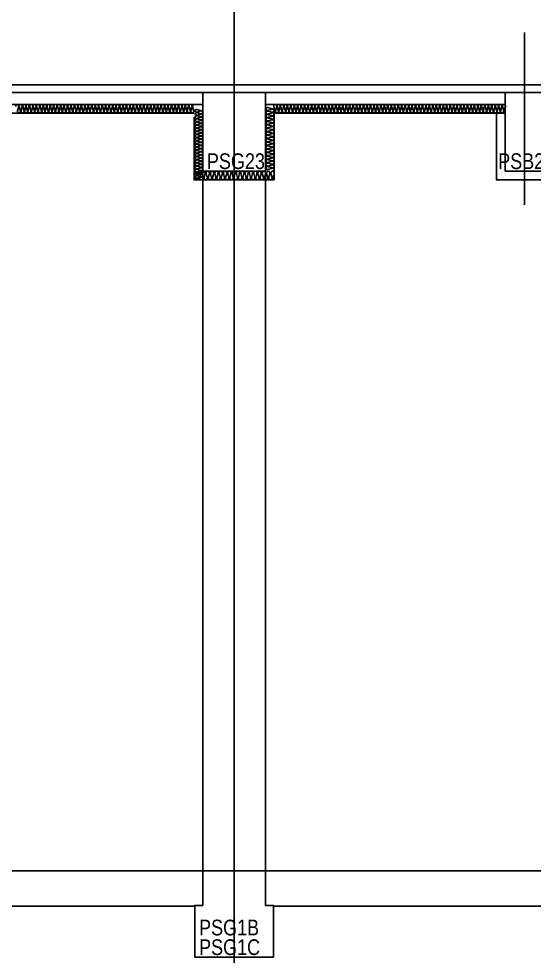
# Model space of a CAD drawing. Header units: millimetres. Extents: x 4754612 to 5801174, y 2368242 to 2777223.
# Drawn here: x 4913973 to 4920538, y 2450156 to 2462084 of the extents above; entities that cross this region are included whole.
import ezdxf
from ezdxf.enums import TextEntityAlignment as Align

# ---------------------------------------------------------------- set-up
doc = ezdxf.new("R2010")
doc.units = ezdxf.units.MM
doc.header["$LTSCALE"] = 1000
doc.linetypes.add('CEN', pattern=[6.2, 6, -0.1, 0, -0.1])
doc.layers.get('DEFPOINTS').update_dxf_attribs({"color": 151})
for name, color, linetype in [('A-ELE-8', 8, 'Continuous'), ('A-중심선', 10, 'CEN'), ('CON', 2, 'Continuous'), ('ELE-06', 6, 'Continuous'), ('FIN-1', 9, 'Continuous'), ('INS', 251, 'Continuous')]:
    doc.layers.add(name, color=color, linetype=linetype)
doc.layers.add('Guide-line', color=151, linetype='Continuous', plot=False)
doc.styles.add('A.NARROW', font='ARIALN.TTF')

# ---------------------------------------------------------------- blocks, each defined once
blk = doc.blocks.new('zw$CF19')
at = {"layer": 'CON'}
blk.add_lwpolyline([(-500, -1100), (-500, -440), (-400, -440), (-400, 0), (400, 0), (400, -440), (500, -440), (500, -1100)], close=True, dxfattribs=at)
at = {"layer": 'DEFPOINTS', "style": 'A.NARROW'}
for s, p in [('PSG1B', (-446, -722, 0)), ('PSG1C', (-446, -972, 0))]:
    blk.add_text(s, height=200, dxfattribs=at).set_placement(p, align=Align.MIDDLE_LEFT)
blk = doc.blocks.new('A$C64525923')
at = {"layer": 'CON'}
blk.add_lwpolyline([(-400, -1000), (400, -1000), (400, 0), (-400, 0)], close=True, dxfattribs=at)
at = {"layer": 'DEFPOINTS', "style": 'A.NARROW'}
blk.add_text('PSG23', height=200, dxfattribs=at).set_placement((-346, -872, 0), align=Align.MIDDLE_LEFT)
blk = doc.blocks.new('A$C2BC01D8E')
at = {"layer": 'CON'}
blk.add_lwpolyline([(-250, -1000), (250, -1000), (250, 0), (-250, 0)], close=True, dxfattribs=at)
at = {"layer": 'DEFPOINTS', "style": 'A.NARROW'}
blk.add_text('PSB21', height=200, dxfattribs=at).set_placement((-337, -872, 0), align=Align.MIDDLE_LEFT)

msp = doc.modelspace()

# ---------------------------------------------------------------- linework, layer by layer
at = {"layer": 'A-ELE-8'}
for p, q in [((4916315.782, 2460133.44), (4916315.782, 2451243.44)), ((4917115.782, 2460133.44), (4917115.782, 2451243.44))]:
    msp.add_line(p, q, dxfattribs=at)
at = {"layer": 'A-중심선', "ltscale": 5}
for p, q in [((4916715.782, 2403989.231), (4916715.782, 2488921.61)), ((4863973.343, 2461243.44), (5174125.782, 2461243.44)), ((4863973.343, 2451243.44), (5174125.782, 2451243.44))]:
    msp.add_line(p, q, dxfattribs=at)
at = {"layer": 'CON'}
for p, q in [((4906115.782, 2461143.44), (4949465.782, 2461143.44)), ((4913265.782, 2460993.44), (4916315.782, 2460993.44)), ((4917115.782, 2460993.44), (4920165.782, 2460993.44)), ((4905615.782, 2451243.44), (5059815.782, 2451243.44)), ((4906215.782, 2450793.44), (4916215.782, 2450793.44)), ((4917215.782, 2450793.44), (4927215.782, 2450793.44))]:
    msp.add_line(p, q, dxfattribs=at)
at = {"layer": 'ELE-06'}
msp.add_line((4928115.782, 2461243.44), (4905715.782, 2461243.44), dxfattribs=at)
at = {"layer": 'FIN-1'}
msp.add_line((4905715.782, 2461243.44), (4928015.782, 2461243.44), dxfattribs=at)
at = {"layer": 'Guide-line'}
msp.add_line((4920415.782, 2459714.395), (4920415.782, 2461908.679), dxfattribs=at)
at = {"layer": 'INS'}
msp.add_line((4913265.782, 2460883.44), (4916205.782, 2460883.44), dxfattribs=at)
for points in [[(4913936.076, 2460968.14, -1.34), (4913974.576, 2460968.14), (4913958.139, 2460913.352, 1.34), (4913996.639, 2460913.352), (4913980.202, 2460968.14), (4913980.202, 2460968.14, -1.34), (4914018.702, 2460968.14), (4914002.265, 2460913.352, 1.34), (4914040.765, 2460913.352), (4914024.328, 2460968.14), (4914024.328, 2460968.14, -1.34), (4914062.828, 2460968.14), (4914046.391, 2460913.352, 1.34), (4914084.891, 2460913.352), (4914068.454, 2460968.14), (4914068.454, 2460968.14, -1.34), (4914106.954, 2460968.14), (4914090.517, 2460913.352, 1.34), (4914129.017, 2460913.352), (4914112.58, 2460968.14), (4914112.58, 2460968.14, -1.34), (4914151.08, 2460968.14), (4914134.643, 2460913.352, 1.34), (4914173.143, 2460913.352), (4914156.706, 2460968.14), (4914156.706, 2460968.14, -1.34), (4914195.206, 2460968.14), (4914178.769, 2460913.352, 1.34), (4914217.269, 2460913.352), (4914200.832, 2460968.14), (4914200.832, 2460968.14, -1.34), (4914239.332, 2460968.14), (4914222.895, 2460913.352, 1.34), (4914261.395, 2460913.352), (4914244.958, 2460968.14), (4914244.958, 2460968.14, -1.34), (4914283.458, 2460968.14), (4914267.021, 2460913.352, 1.34), (4914305.521, 2460913.352), (4914289.084, 2460968.14), (4914289.084, 2460968.14, -1.34), (4914327.584, 2460968.14), (4914311.147, 2460913.352, 1.34), (4914349.647, 2460913.352), (4914333.21, 2460968.14), (4914333.21, 2460968.14, -1.34), (4914371.71, 2460968.14), (4914355.273, 2460913.352, 1.34), (4914393.773, 2460913.352), (4914377.336, 2460968.14), (4914377.336, 2460968.14, -1.34), (4914415.836, 2460968.14), (4914399.399, 2460913.352, 1.34), (4914437.899, 2460913.352), (4914421.462, 2460968.14), (4914421.462, 2460968.14, -1.34), (4914459.962, 2460968.14), (4914443.525, 2460913.352, 1.34), (4914482.025, 2460913.352), (4914465.588, 2460968.14), (4914465.588, 2460968.14, -1.34), (4914504.088, 2460968.14), (4914487.651, 2460913.352, 1.34), (4914526.151, 2460913.352), (4914509.714, 2460968.14), (4914509.714, 2460968.14, -1.34), (4914548.214, 2460968.14), (4914531.777, 2460913.352, 1.34), (4914570.277, 2460913.352), (4914553.84, 2460968.14), (4914553.84, 2460968.14, -1.34), (4914592.34, 2460968.14), (4914575.903, 2460913.352, 1.34), (4914614.403, 2460913.352), (4914597.966, 2460968.14), (4914597.966, 2460968.14, -1.34), (4914636.466, 2460968.14), (4914620.029, 2460913.352, 1.34), (4914658.529, 2460913.352), (4914642.092, 2460968.14), (4914642.092, 2460968.14, -1.34), (4914680.592, 2460968.14), (4914664.155, 2460913.352, 1.34), (4914702.655, 2460913.352), (4914686.218, 2460968.14), (4914686.218, 2460968.14, -1.34), (4914724.718, 2460968.14), (4914708.281, 2460913.352, 1.34), (4914746.781, 2460913.352), (4914730.344, 2460968.14), (4914730.344, 2460968.14, -1.34), (4914768.844, 2460968.14), (4914752.407, 2460913.352, 1.34), (4914790.907, 2460913.352), (4914774.47, 2460968.14), (4914774.47, 2460968.14, -1.34), (4914812.97, 2460968.14), (4914796.533, 2460913.352, 1.34), (4914835.033, 2460913.352), (4914818.596, 2460968.14), (4914818.596, 2460968.14, -1.34), (4914857.096, 2460968.14), (4914840.659, 2460913.352, 1.34), (4914879.159, 2460913.352), (4914862.722, 2460968.14), (4914862.722, 2460968.14, -1.34), (4914901.222, 2460968.14), (4914884.785, 2460913.352, 1.34), (4914923.285, 2460913.352), (4914906.848, 2460968.14), (4914906.848, 2460968.14, -1.34), (4914945.348, 2460968.14), (4914928.911, 2460913.352, 1.34), (4914967.411, 2460913.352), (4914950.973, 2460968.14), (4914950.973, 2460968.14, -1.34), (4914989.473, 2460968.14), (4914973.036, 2460913.352, 1.34), (4915011.536, 2460913.352), (4914995.099, 2460968.14), (4914995.099, 2460968.14, -1.34), (4915033.599, 2460968.14), (4915017.162, 2460913.352, 1.34), (4915055.662, 2460913.352), (4915039.225, 2460968.14), (4915039.225, 2460968.14, -1.34), (4915077.725, 2460968.14), (4915061.288, 2460913.352, 1.34), (4915099.788, 2460913.352), (4915083.351, 2460968.14), (4915083.351, 2460968.14, -1.34), (4915121.851, 2460968.14), (4915105.414, 2460913.352, 1.34), (4915143.914, 2460913.352), (4915127.477, 2460968.14), (4915127.477, 2460968.14, -1.34), (4915165.977, 2460968.14), (4915149.54, 2460913.352, 1.34), (4915188.04, 2460913.352), (4915171.603, 2460968.14), (4915171.603, 2460968.14, -1.34), (4915210.103, 2460968.14), (4915193.666, 2460913.352, 1.34), (4915232.166, 2460913.352), (4915215.729, 2460968.14), (4915215.729, 2460968.14, -1.34), (4915254.229, 2460968.14), (4915237.792, 2460913.352, 1.34), (4915276.292, 2460913.352), (4915259.855, 2460968.14), (4915259.855, 2460968.14, -1.34), (4915298.355, 2460968.14), (4915281.918, 2460913.352, 1.34), (4915320.418, 2460913.352), (4915303.981, 2460968.14), (4915303.981, 2460968.14, -1.34), (4915342.481, 2460968.14), (4915326.044, 2460913.352, 1.34), (4915364.544, 2460913.352), (4915348.107, 2460968.14), (4915348.107, 2460968.14, -1.34), (4915386.607, 2460968.14), (4915370.17, 2460913.352, 1.34), (4915408.67, 2460913.352), (4915392.233, 2460968.14), (4915392.233, 2460968.14, -1.34), (4915430.733, 2460968.14), (4915414.296, 2460913.352, 1.34), (4915452.796, 2460913.352), (4915436.359, 2460968.14), (4915436.359, 2460968.14, -1.34), (4915474.859, 2460968.14), (4915458.422, 2460913.352, 1.34), (4915496.922, 2460913.352), (4915480.485, 2460968.14), (4915480.485, 2460968.14, -1.34), (4915518.985, 2460968.14), (4915502.548, 2460913.352, 1.34), (4915541.048, 2460913.352), (4915524.611, 2460968.14), (4915524.611, 2460968.14, -1.34), (4915563.111, 2460968.14), (4915546.674, 2460913.352, 1.34), (4915585.174, 2460913.352), (4915568.737, 2460968.14), (4915568.737, 2460968.14, -1.34), (4915607.237, 2460968.14), (4915590.8, 2460913.352, 1.34), (4915629.3, 2460913.352), (4915612.863, 2460968.14), (4915612.863, 2460968.14, -1.34), (4915651.363, 2460968.14), (4915634.926, 2460913.352, 1.34), (4915673.426, 2460913.352), (4915656.989, 2460968.14), (4915656.989, 2460968.14, -1.34), (4915695.489, 2460968.14), (4915679.052, 2460913.352, 1.34), (4915717.552, 2460913.352), (4915701.115, 2460968.14), (4915701.115, 2460968.14, -1.34), (4915739.615, 2460968.14), (4915723.178, 2460913.352, 1.34), (4915761.678, 2460913.352), (4915745.241, 2460968.14), (4915745.241, 2460968.14, -1.34), (4915783.741, 2460968.14), (4915767.304, 2460913.352, 1.34), (4915805.804, 2460913.352), (4915789.367, 2460968.14), (4915789.367, 2460968.14, -1.34), (4915827.867, 2460968.14), (4915811.43, 2460913.352, 1.34), (4915849.93, 2460913.352), (4915833.493, 2460968.14), (4915833.493, 2460968.14, -1.34), (4915871.993, 2460968.14), (4915855.556, 2460913.352, 1.34), (4915894.056, 2460913.352), (4915877.619, 2460968.14), (4915877.619, 2460968.14, -1.34), (4915916.119, 2460968.14), (4915899.682, 2460913.352, 1.34), (4915938.182, 2460913.352), (4915921.745, 2460968.14), (4915921.745, 2460968.14, -1.34), (4915960.245, 2460968.14), (4915943.808, 2460913.352, 1.34), (4915982.308, 2460913.352), (4915965.87, 2460968.14), (4915965.87, 2460968.14, -1.34), (4916004.37, 2460968.14), (4915987.933, 2460913.352, 1.34), (4916026.433, 2460913.352), (4916009.996, 2460968.14), (4916009.996, 2460968.14, -1.34), (4916048.496, 2460968.14), (4916032.059, 2460913.352, 1.34), (4916070.559, 2460913.352), (4916054.122, 2460968.14), (4916054.122, 2460968.14, -1.34), (4916092.622, 2460968.14), (4916076.185, 2460913.352, 1.34), (4916114.685, 2460913.352), (4916098.248, 2460968.14), (4916098.248, 2460968.14, -1.34), (4916136.748, 2460968.14), (4916120.311, 2460913.352, 1.34), (4916158.811, 2460913.352), (4916142.374, 2460968.14), (4916142.374, 2460968.14, -1.34), (4916180.874, 2460968.14), (4916164.437, 2460913.352, 1.34), (4916202.937, 2460913.352), (4916186.5, 2460968.14), (4916186.5, 2460968.14, -0.67773294), (4916215.782, 2460991.249)], [(4916292.782, 2460033.44, 1.34), (4916292.782, 2460068.44), (4916242.975, 2460053.497, -1.34), (4916242.975, 2460088.497), (4916292.782, 2460073.554), (4916292.782, 2460073.554, 1.34), (4916292.782, 2460108.554), (4916242.975, 2460093.612, -1.34), (4916242.975, 2460128.612), (4916292.782, 2460113.669), (4916292.782, 2460113.669, 1.34), (4916292.782, 2460148.669), (4916242.975, 2460133.726, -1.34), (4916242.975, 2460168.726), (4916292.782, 2460153.783), (4916292.782, 2460153.783, 1.34), (4916292.782, 2460188.783), (4916242.975, 2460173.841, -1.34), (4916242.975, 2460208.841), (4916292.782, 2460193.898), (4916292.782, 2460193.898, 1.34), (4916292.782, 2460228.898), (4916242.975, 2460213.955, -1.34), (4916242.975, 2460248.955), (4916292.782, 2460234.012), (4916292.782, 2460234.012, 1.34), (4916292.782, 2460269.012), (4916242.975, 2460254.07, -1.34), (4916242.975, 2460289.07), (4916292.782, 2460274.127), (4916292.782, 2460274.127, 1.34), (4916292.782, 2460309.127), (4916242.975, 2460294.184, -1.34), (4916242.975, 2460329.184), (4916292.782, 2460314.241), (4916292.782, 2460314.241, 1.34), (4916292.782, 2460349.241), (4916242.975, 2460334.299, -1.34), (4916242.975, 2460369.299), (4916292.782, 2460354.356), (4916292.782, 2460354.356, 1.34), (4916292.782, 2460389.356), (4916242.975, 2460374.413, -1.34), (4916242.975, 2460409.413), (4916292.782, 2460394.47), (4916292.782, 2460394.47, 1.34), (4916292.782, 2460429.47), (4916242.975, 2460414.528, -1.34), (4916242.975, 2460449.528), (4916292.782, 2460434.585), (4916292.782, 2460434.585, 1.34), (4916292.782, 2460469.585), (4916242.975, 2460454.642, -1.34), (4916242.975, 2460489.642), (4916292.782, 2460474.699), (4916292.782, 2460474.699, 1.34), (4916292.782, 2460509.699), (4916242.975, 2460494.757, -1.34), (4916242.975, 2460529.757), (4916292.782, 2460514.814), (4916292.782, 2460514.814, 1.34), (4916292.782, 2460549.814), (4916242.975, 2460534.871, -1.34), (4916242.975, 2460569.871), (4916292.782, 2460554.928), (4916292.782, 2460554.928, 1.34), (4916292.782, 2460589.928), (4916242.975, 2460574.986, -1.34), (4916242.975, 2460609.986), (4916292.782, 2460595.043), (4916292.782, 2460595.043, 1.34), (4916292.782, 2460630.043), (4916242.975, 2460615.1, -1.34), (4916242.975, 2460650.1), (4916292.782, 2460635.157), (4916292.782, 2460635.157, 1.34), (4916292.782, 2460670.157), (4916242.975, 2460655.215, -1.34), (4916242.975, 2460690.215), (4916292.782, 2460675.272), (4916292.782, 2460675.272, 1.34), (4916292.782, 2460710.272), (4916242.975, 2460695.329, -1.34), (4916242.975, 2460730.329), (4916292.782, 2460715.386), (4916292.782, 2460715.386, 1.34), (4916292.782, 2460750.386), (4916242.975, 2460735.444, -1.34), (4916242.975, 2460770.444), (4916292.782, 2460755.501), (4916292.782, 2460755.501, 1.34), (4916292.782, 2460790.501), (4916242.975, 2460775.558, -1.34), (4916242.975, 2460810.558), (4916292.782, 2460795.615), (4916292.782, 2460795.615, 1.34), (4916292.782, 2460830.615), (4916242.975, 2460815.673, -1.34), (4916242.975, 2460850.673), (4916292.782, 2460835.73), (4916292.782, 2460835.73, 1.34), (4916292.782, 2460870.73), (4916242.975, 2460855.787, -1.34), (4916242.975, 2460890.787), (4916292.782, 2460875.844), (4916292.782, 2460875.844, 1.34), (4916292.782, 2460910.844), (4916242.975, 2460895.902, -1.34), (4916242.975, 2460930.902), (4916292.782, 2460915.959)], [(4917200.482, 2460143.44, 1.34), (4917200.482, 2460181.94), (4917145.695, 2460165.503, -1.34), (4917145.695, 2460204.003), (4917200.482, 2460187.566), (4917200.482, 2460187.566, 1.34), (4917200.482, 2460226.066), (4917145.695, 2460209.629, -1.34), (4917145.695, 2460248.129), (4917200.482, 2460231.692), (4917200.482, 2460231.692, 1.34), (4917200.482, 2460270.192), (4917145.695, 2460253.755, -1.34), (4917145.695, 2460292.255), (4917200.482, 2460275.818), (4917200.482, 2460275.818, 1.34), (4917200.482, 2460314.318), (4917145.695, 2460297.881, -1.34), (4917145.695, 2460336.381), (4917200.482, 2460319.944), (4917200.482, 2460319.944, 1.34), (4917200.482, 2460358.444), (4917145.695, 2460342.007, -1.34), (4917145.695, 2460380.507), (4917200.482, 2460364.07), (4917200.482, 2460364.07, 1.34), (4917200.482, 2460402.57), (4917145.695, 2460386.133, -1.34), (4917145.695, 2460424.633), (4917200.482, 2460408.196), (4917200.482, 2460408.196, 1.34), (4917200.482, 2460446.696), (4917145.695, 2460430.259, -1.34), (4917145.695, 2460468.759), (4917200.482, 2460452.322), (4917200.482, 2460452.322, 1.34), (4917200.482, 2460490.822), (4917145.695, 2460474.385, -1.34), (4917145.695, 2460512.885), (4917200.482, 2460496.447), (4917200.482, 2460496.447, 1.34), (4917200.482, 2460534.947), (4917145.695, 2460518.51, -1.34), (4917145.695, 2460557.01), (4917200.482, 2460540.573), (4917200.482, 2460540.573, 1.34), (4917200.482, 2460579.073), (4917145.695, 2460562.636, -1.34), (4917145.695, 2460601.136), (4917200.482, 2460584.699), (4917200.482, 2460584.699, 1.34), (4917200.482, 2460623.199), (4917145.695, 2460606.762, -1.34), (4917145.695, 2460645.262), (4917200.482, 2460628.825), (4917200.482, 2460628.825, 1.34), (4917200.482, 2460667.325), (4917145.695, 2460650.888, -1.34), (4917145.695, 2460689.388), (4917200.482, 2460672.951), (4917200.482, 2460672.951, 1.34), (4917200.482, 2460711.451), (4917145.695, 2460695.014, -1.34), (4917145.695, 2460733.514), (4917200.482, 2460717.077), (4917200.482, 2460717.077, 1.34), (4917200.482, 2460755.577), (4917145.695, 2460739.14, -1.34), (4917145.695, 2460777.64), (4917200.482, 2460761.203), (4917200.482, 2460761.203, 1.34), (4917200.482, 2460799.703), (4917145.695, 2460783.266, -1.34), (4917145.695, 2460821.766), (4917200.482, 2460805.329), (4917200.482, 2460805.329, 1.34), (4917200.482, 2460843.829), (4917145.695, 2460827.392, -1.34), (4917145.695, 2460865.892), (4917200.482, 2460849.455), (4917200.482, 2460849.455, 1.34), (4917200.482, 2460887.955), (4917145.695, 2460871.518, -1.34), (4917145.695, 2460910.018), (4917200.482, 2460893.581), (4917200.482, 2460893.581, 1.34), (4917200.482, 2460932.081), (4917145.695, 2460915.644, -1.34), (4917145.695, 2460954.144), (4917200.482, 2460937.707)], [(4917215.782, 2460887.6, 0.522139608), (4917236.345, 2460913.352), (4917219.908, 2460968.14), (4917219.908, 2460968.14, -1.34), (4917258.408, 2460968.14), (4917241.971, 2460913.352, 1.34), (4917280.471, 2460913.352), (4917264.034, 2460968.14), (4917264.034, 2460968.14, -1.34), (4917302.534, 2460968.14), (4917286.097, 2460913.352, 1.34), (4917324.597, 2460913.352), (4917308.16, 2460968.14), (4917308.16, 2460968.14, -1.34), (4917346.66, 2460968.14), (4917330.223, 2460913.352, 1.34), (4917368.723, 2460913.352), (4917352.286, 2460968.14), (4917352.286, 2460968.14, -1.34), (4917390.786, 2460968.14), (4917374.349, 2460913.352, 1.34), (4917412.849, 2460913.352), (4917396.412, 2460968.14), (4917396.412, 2460968.14, -1.34), (4917434.912, 2460968.14), (4917418.475, 2460913.352, 1.34), (4917456.975, 2460913.352), (4917440.538, 2460968.14), (4917440.538, 2460968.14, -1.34), (4917479.038, 2460968.14), (4917462.601, 2460913.352, 1.34), (4917501.101, 2460913.352), (4917484.664, 2460968.14), (4917484.664, 2460968.14, -1.34), (4917523.164, 2460968.14), (4917506.727, 2460913.352, 1.34), (4917545.227, 2460913.352), (4917528.79, 2460968.14), (4917528.79, 2460968.14, -1.34), (4917567.29, 2460968.14), (4917550.853, 2460913.352, 1.34), (4917589.353, 2460913.352), (4917572.916, 2460968.14), (4917572.916, 2460968.14, -1.34), (4917611.416, 2460968.14), (4917594.979, 2460913.352, 1.34), (4917633.479, 2460913.352), (4917617.042, 2460968.14), (4917617.042, 2460968.14, -1.34), (4917655.542, 2460968.14), (4917639.105, 2460913.352, 1.34), (4917677.605, 2460913.352), (4917661.168, 2460968.14), (4917661.168, 2460968.14, -1.34), (4917699.668, 2460968.14), (4917683.231, 2460913.352, 1.34), (4917721.731, 2460913.352), (4917705.294, 2460968.14), (4917705.294, 2460968.14, -1.34), (4917743.794, 2460968.14), (4917727.357, 2460913.352, 1.34), (4917765.857, 2460913.352), (4917749.42, 2460968.14), (4917749.42, 2460968.14, -1.34), (4917787.92, 2460968.14), (4917771.483, 2460913.352, 1.34), (4917809.983, 2460913.352), (4917793.546, 2460968.14), (4917793.546, 2460968.14, -1.34), (4917832.046, 2460968.14), (4917815.609, 2460913.352, 1.34), (4917854.109, 2460913.352), (4917837.672, 2460968.14), (4917837.672, 2460968.14, -1.34), (4917876.172, 2460968.14), (4917859.734, 2460913.352, 1.34), (4917898.234, 2460913.352), (4917881.797, 2460968.14), (4917881.797, 2460968.14, -1.34), (4917920.297, 2460968.14), (4917903.86, 2460913.352, 1.34), (4917942.36, 2460913.352), (4917925.923, 2460968.14), (4917925.923, 2460968.14, -1.34), (4917964.423, 2460968.14), (4917947.986, 2460913.352, 1.34), (4917986.486, 2460913.352), (4917970.049, 2460968.14), (4917970.049, 2460968.14, -1.34), (4918008.549, 2460968.14), (4917992.112, 2460913.352, 1.34), (4918030.612, 2460913.352), (4918014.175, 2460968.14), (4918014.175, 2460968.14, -1.34), (4918052.675, 2460968.14), (4918036.238, 2460913.352, 1.34), (4918074.738, 2460913.352), (4918058.301, 2460968.14), (4918058.301, 2460968.14, -1.34), (4918096.801, 2460968.14), (4918080.364, 2460913.352, 1.34), (4918118.864, 2460913.352), (4918102.427, 2460968.14), (4918102.427, 2460968.14, -1.34), (4918140.927, 2460968.14), (4918124.49, 2460913.352, 1.34), (4918162.99, 2460913.352), (4918146.553, 2460968.14), (4918146.553, 2460968.14, -1.34), (4918185.053, 2460968.14), (4918168.616, 2460913.352, 1.34), (4918207.116, 2460913.352), (4918190.679, 2460968.14), (4918190.679, 2460968.14, -1.34), (4918229.179, 2460968.14), (4918212.742, 2460913.352, 1.34), (4918251.242, 2460913.352), (4918234.805, 2460968.14), (4918234.805, 2460968.14, -1.34), (4918273.305, 2460968.14), (4918256.868, 2460913.352, 1.34), (4918295.368, 2460913.352), (4918278.931, 2460968.14), (4918278.931, 2460968.14, -1.34), (4918317.431, 2460968.14), (4918300.994, 2460913.352, 1.34), (4918339.494, 2460913.352), (4918323.057, 2460968.14), (4918323.057, 2460968.14, -1.34), (4918361.557, 2460968.14), (4918345.12, 2460913.352, 1.34), (4918383.62, 2460913.352), (4918367.183, 2460968.14), (4918367.183, 2460968.14, -1.34), (4918405.683, 2460968.14), (4918389.246, 2460913.352, 1.34), (4918427.746, 2460913.352), (4918411.309, 2460968.14), (4918411.309, 2460968.14, -1.34), (4918449.809, 2460968.14), (4918433.372, 2460913.352, 1.34), (4918471.872, 2460913.352), (4918455.435, 2460968.14), (4918455.435, 2460968.14, -1.34), (4918493.935, 2460968.14), (4918477.498, 2460913.352, 1.34), (4918515.998, 2460913.352), (4918499.561, 2460968.14), (4918499.561, 2460968.14, -1.34), (4918538.061, 2460968.14), (4918521.624, 2460913.352, 1.34), (4918560.124, 2460913.352), (4918543.687, 2460968.14), (4918543.687, 2460968.14, -1.34), (4918582.187, 2460968.14), (4918565.75, 2460913.352, 1.34), (4918604.25, 2460913.352), (4918587.813, 2460968.14), (4918587.813, 2460968.14, -1.34), (4918626.313, 2460968.14), (4918609.876, 2460913.352, 1.34), (4918648.376, 2460913.352), (4918631.939, 2460968.14), (4918631.939, 2460968.14, -1.34), (4918670.439, 2460968.14), (4918654.002, 2460913.352, 1.34), (4918692.502, 2460913.352), (4918676.065, 2460968.14), (4918676.065, 2460968.14, -1.34), (4918714.565, 2460968.14), (4918698.128, 2460913.352, 1.34), (4918736.628, 2460913.352), (4918720.191, 2460968.14), (4918720.191, 2460968.14, -1.34), (4918758.691, 2460968.14), (4918742.254, 2460913.352, 1.34), (4918780.754, 2460913.352), (4918764.317, 2460968.14), (4918764.317, 2460968.14, -1.34), (4918802.817, 2460968.14), (4918786.38, 2460913.352, 1.34), (4918824.88, 2460913.352), (4918808.443, 2460968.14), (4918808.443, 2460968.14, -1.34), (4918846.943, 2460968.14), (4918830.506, 2460913.352, 1.34), (4918869.006, 2460913.352), (4918852.569, 2460968.14), (4918852.569, 2460968.14, -1.34), (4918891.069, 2460968.14), (4918874.631, 2460913.352, 1.34), (4918913.131, 2460913.352), (4918896.694, 2460968.14), (4918896.694, 2460968.14, -1.34), (4918935.194, 2460968.14), (4918918.757, 2460913.352, 1.34), (4918957.257, 2460913.352), (4918940.82, 2460968.14), (4918940.82, 2460968.14, -1.34), (4918979.32, 2460968.14), (4918962.883, 2460913.352, 1.34), (4919001.383, 2460913.352), (4918984.946, 2460968.14), (4918984.946, 2460968.14, -1.34), (4919023.446, 2460968.14), (4919007.009, 2460913.352, 1.34), (4919045.509, 2460913.352), (4919029.072, 2460968.14), (4919029.072, 2460968.14, -1.34), (4919067.572, 2460968.14), (4919051.135, 2460913.352, 1.34), (4919089.635, 2460913.352), (4919073.198, 2460968.14), (4919073.198, 2460968.14, -1.34), (4919111.698, 2460968.14), (4919095.261, 2460913.352, 1.34), (4919133.761, 2460913.352), (4919117.324, 2460968.14), (4919117.324, 2460968.14, -1.34), (4919155.824, 2460968.14), (4919139.387, 2460913.352, 1.34), (4919177.887, 2460913.352), (4919161.45, 2460968.14), (4919161.45, 2460968.14, -1.34), (4919199.95, 2460968.14), (4919183.513, 2460913.352, 1.34), (4919222.013, 2460913.352), (4919205.576, 2460968.14), (4919205.576, 2460968.14, -1.34), (4919244.076, 2460968.14), (4919227.639, 2460913.352, 1.34), (4919266.139, 2460913.352), (4919249.702, 2460968.14), (4919249.702, 2460968.14, -1.34), (4919288.202, 2460968.14), (4919271.765, 2460913.352, 1.34), (4919310.265, 2460913.352), (4919293.828, 2460968.14), (4919293.828, 2460968.14, -1.34), (4919332.328, 2460968.14), (4919315.891, 2460913.352, 1.34), (4919354.391, 2460913.352), (4919337.954, 2460968.14), (4919337.954, 2460968.14, -1.34), (4919376.454, 2460968.14), (4919360.017, 2460913.352, 1.34), (4919398.517, 2460913.352), (4919382.08, 2460968.14), (4919382.08, 2460968.14, -1.34), (4919420.58, 2460968.14), (4919404.143, 2460913.352, 1.34), (4919442.643, 2460913.352), (4919426.206, 2460968.14), (4919426.206, 2460968.14, -1.34), (4919464.706, 2460968.14), (4919448.269, 2460913.352, 1.34), (4919486.769, 2460913.352), (4919470.332, 2460968.14), (4919470.332, 2460968.14, -1.34), (4919508.832, 2460968.14), (4919492.395, 2460913.352, 1.34), (4919530.895, 2460913.352), (4919514.458, 2460968.14), (4919514.458, 2460968.14, -1.34), (4919552.958, 2460968.14), (4919536.521, 2460913.352, 1.34), (4919575.021, 2460913.352), (4919558.584, 2460968.14), (4919558.584, 2460968.14, -1.34), (4919597.084, 2460968.14), (4919580.647, 2460913.352, 1.34), (4919619.147, 2460913.352), (4919602.71, 2460968.14), (4919602.71, 2460968.14, -1.34), (4919641.21, 2460968.14), (4919624.773, 2460913.352, 1.34), (4919663.273, 2460913.352), (4919646.836, 2460968.14), (4919646.836, 2460968.14, -1.34), (4919685.336, 2460968.14), (4919668.899, 2460913.352, 1.34), (4919707.399, 2460913.352), (4919690.962, 2460968.14), (4919690.962, 2460968.14, -1.34), (4919729.462, 2460968.14), (4919713.025, 2460913.352, 1.34), (4919751.525, 2460913.352), (4919735.088, 2460968.14), (4919735.088, 2460968.14, -1.34), (4919773.588, 2460968.14), (4919757.151, 2460913.352, 1.34), (4919795.651, 2460913.352), (4919779.214, 2460968.14), (4919779.214, 2460968.14, -1.34), (4919817.714, 2460968.14), (4919801.277, 2460913.352, 1.34), (4919839.777, 2460913.352), (4919823.34, 2460968.14), (4919823.34, 2460968.14, -1.34), (4919861.84, 2460968.14), (4919845.403, 2460913.352, 1.34), (4919883.903, 2460913.352), (4919867.466, 2460968.14), (4919867.466, 2460968.14, -1.34), (4919905.966, 2460968.14), (4919889.528, 2460913.352, 1.34), (4919928.028, 2460913.352), (4919911.591, 2460968.14), (4919911.591, 2460968.14, -1.34), (4919950.091, 2460968.14), (4919933.654, 2460913.352, 1.34), (4919972.154, 2460913.352), (4919955.717, 2460968.14), (4919955.717, 2460968.14, -1.34), (4919994.217, 2460968.14), (4919977.78, 2460913.352, 1.34), (4920016.28, 2460913.352), (4919999.843, 2460968.14), (4919999.843, 2460968.14, -1.34), (4920038.343, 2460968.14), (4920021.906, 2460913.352, 1.34), (4920060.406, 2460913.352), (4920043.969, 2460968.14), (4920043.969, 2460968.14, -1.34), (4920082.469, 2460968.14), (4920066.032, 2460913.352, 1.34), (4920104.532, 2460913.352), (4920088.095, 2460968.14), (4920088.095, 2460968.14, -1.34), (4920126.595, 2460968.14), (4920110.158, 2460913.352, 1.34), (4920148.658, 2460913.352), (4920132.221, 2460968.14), (4920132.221, 2460968.14, -1.34), (4920170.721, 2460968.14), (4920154.284, 2460913.352, 0.382989418), (4920165.782, 2460889.114, 0.382989418)], [(4916215.782, 2460143.44, -0.524855656), (4916236.352, 2460113.63), (4916222.712, 2460063.25, 1.449197861), (4916263.852, 2460063.25), (4916250.212, 2460113.63, -0.524855656), (4916270.782, 2460143.44, -0.524855656), (4916291.352, 2460113.63), (4916277.712, 2460063.25, 1.449197861), (4916318.852, 2460063.25), (4916305.212, 2460113.63, -0.524855656), (4916325.782, 2460143.44, -0.524855656), (4916346.352, 2460113.63), (4916332.712, 2460063.25, 1.449197861), (4916373.852, 2460063.25), (4916360.212, 2460113.63, -0.524855656), (4916380.782, 2460143.44, -0.524855656), (4916401.352, 2460113.63), (4916387.712, 2460063.25, 1.449197861), (4916428.852, 2460063.25), (4916415.212, 2460113.63, -0.524855656), (4916435.782, 2460143.44, -0.524855656), (4916456.352, 2460113.63), (4916442.712, 2460063.25, 1.449197861), (4916483.852, 2460063.25), (4916470.212, 2460113.63, -0.524855656), (4916490.782, 2460143.44, -0.524855656), (4916511.352, 2460113.63), (4916497.712, 2460063.25, 1.449197861), (4916538.852, 2460063.25), (4916525.212, 2460113.63, -0.524855656), (4916545.782, 2460143.44, -0.524855656), (4916566.352, 2460113.63), (4916552.712, 2460063.25, 1.449197861), (4916593.852, 2460063.25), (4916580.212, 2460113.63, -0.524855656), (4916600.782, 2460143.44, -0.524855656), (4916621.352, 2460113.63), (4916607.712, 2460063.25, 1.449197861), (4916648.852, 2460063.25), (4916635.212, 2460113.63, -0.524855656), (4916655.782, 2460143.44, -0.524855656), (4916676.352, 2460113.63), (4916662.712, 2460063.25, 1.449197861), (4916703.852, 2460063.25), (4916690.212, 2460113.63, -0.524855656), (4916710.782, 2460143.44, -0.524855656), (4916731.352, 2460113.63), (4916717.712, 2460063.25, 1.449197861), (4916758.852, 2460063.25), (4916745.212, 2460113.63, -0.524855656), (4916765.782, 2460143.44, -0.524855656), (4916786.352, 2460113.63), (4916772.712, 2460063.25, 1.449197861), (4916813.852, 2460063.25), (4916800.212, 2460113.63, -0.524855656), (4916820.782, 2460143.44, -0.524855656), (4916841.352, 2460113.63), (4916827.712, 2460063.25, 1.449197861), (4916868.852, 2460063.25), (4916855.212, 2460113.63, -0.524855656), (4916875.782, 2460143.44, -0.524855656), (4916896.352, 2460113.63), (4916882.712, 2460063.25, 1.449197861), (4916923.852, 2460063.25), (4916910.212, 2460113.63, -0.524855656), (4916930.782, 2460143.44, -0.524855656), (4916951.352, 2460113.63), (4916937.712, 2460063.25, 1.449197861), (4916978.852, 2460063.25), (4916965.212, 2460113.63, -0.524855656), (4916985.782, 2460143.44, -0.524855656), (4917006.352, 2460113.63), (4916992.712, 2460063.25, 1.449197861), (4917033.852, 2460063.25), (4917020.212, 2460113.63, -0.524855656), (4917040.782, 2460143.44, -0.524855656), (4917061.352, 2460113.63), (4917047.712, 2460063.25, 1.449197861), (4917088.852, 2460063.25), (4917075.212, 2460113.63, -0.524855656), (4917095.782, 2460143.44, -0.524855656), (4917116.352, 2460113.63), (4917102.712, 2460063.25, 1.449197861), (4917143.852, 2460063.25), (4917130.212, 2460113.63, -0.524855656), (4917150.782, 2460143.44, -0.524855656), (4917171.352, 2460113.63), (4917157.712, 2460063.25, 1.449197861), (4917198.852, 2460063.25), (4917185.212, 2460113.63, -0.524855656), (4917205.782, 2460143.44, -0.524855656), (4917226.352, 2460113.63), (4917212.712, 2460063.25, 0.418593272), (4917225.782, 2460034.758, 0.418593272)]]:
    msp.add_lwpolyline(points, format="xyb", dxfattribs=at)
for points in [[(4916205.782, 2460833.44), (4916205.782, 2460033.44), (4917225.782, 2460033.44), (4917225.782, 2460883.44), (4920165.782, 2460883.44)], [(4920055.782, 2460883.44), (4920055.782, 2460033.44), (4920775.782, 2460033.44), (4920775.782, 2460883.44)]]:
    msp.add_lwpolyline(points, dxfattribs=at)

# ---------------------------------------------------------------- block references
at = {"layer": 'CON'}
for name, p in [('A$C64525923', (4916715.782, 2461143.44)), ('A$C2BC01D8E', (4920415.782, 2461143.44)), ('zw$CF19', (4916715.782, 2451243.44))]:
    msp.add_blockref(name, p, dxfattribs=at)

doc.saveas('drawing.dxf')
